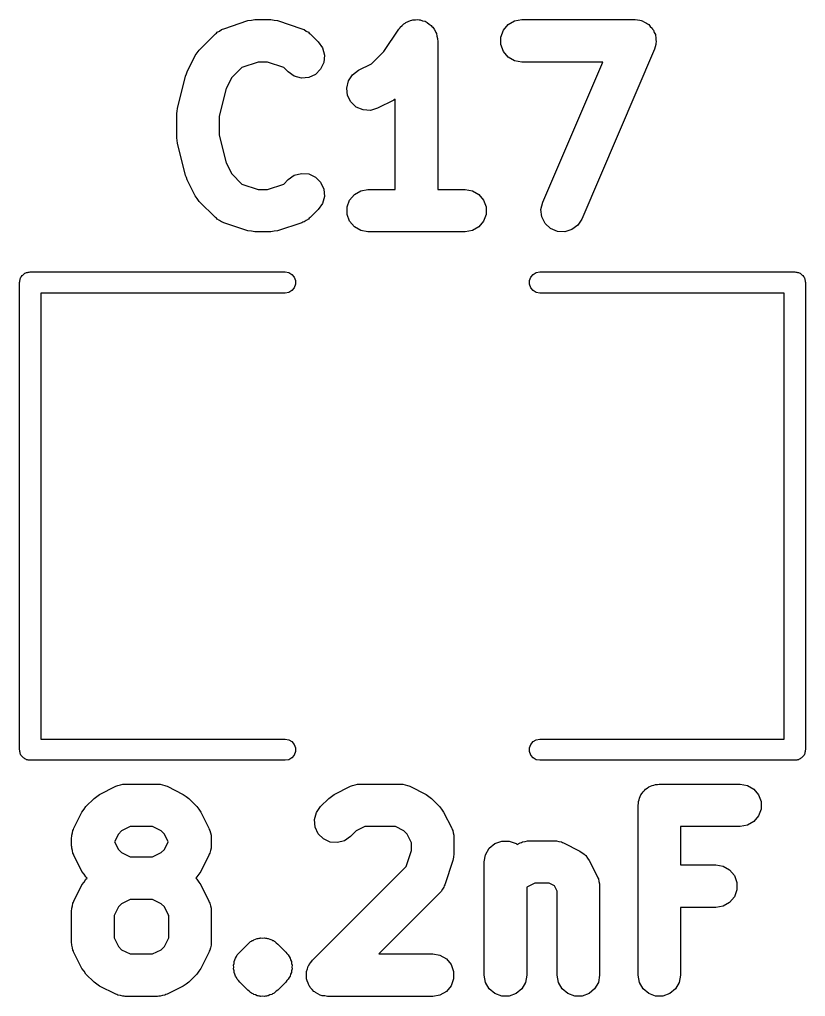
# Model space of a CAD drawing. Extents: x 51 to 137, y -158 to -25.
# Drawn here: x 75.37 to 80.07, y -89.62 to -83.78 of the extents above; entities that cross this region are included whole.
import ezdxf

# ---------------------------------------------------------------- set-up
doc = ezdxf.new("R2010")
doc.units = 0
doc.header["$MEASUREMENT"] = 0
doc.layers.add('BLACK', color=7, linetype='CONTINUOUS')

msp = doc.modelspace()

# ---------------------------------------------------------------- linework, layer by layer
at = {"layer": 'Black'}
for p, q in [((76.5953, -83.8367), (76.7404, -83.7883)), ((76.7404, -83.7883), (76.7605, -83.7853)), ((76.7605, -83.7853), (76.7806, -83.7818)), ((76.7806, -83.7818), (76.8773, -83.7818)), ((76.8773, -83.7818), (76.8974, -83.7853)), ((76.8974, -83.7853), (76.9175, -83.7883)), ((76.9175, -83.7883), (77.0626, -83.8367)), ((77.6474, -83.8333), (77.6509, -83.8272)), ((77.6509, -83.8272), (77.6625, -83.8174)), ((77.6625, -83.8174), (77.673, -83.8065)), ((77.673, -83.8065), (77.6793, -83.8034)), ((77.6793, -83.8034), (77.6847, -83.7988)), ((77.6847, -83.7988), (77.6989, -83.7936)), ((77.6989, -83.7936), (77.7125, -83.7869)), ((77.7125, -83.7869), (77.7195, -83.7862)), ((77.7195, -83.7862), (77.7261, -83.7837)), ((77.7261, -83.7837), (77.7413, -83.7837)), ((77.7413, -83.7837), (77.7564, -83.7821)), ((77.7564, -83.7821), (77.7632, -83.7837)), ((77.7632, -83.7837), (77.7702, -83.7837)), ((77.7702, -83.7837), (77.7845, -83.7889)), ((77.7845, -83.7889), (77.7992, -83.7925)), ((77.7992, -83.7925), (77.8051, -83.7964)), ((77.8051, -83.7964), (77.8117, -83.7988)), ((77.8117, -83.7988), (77.8233, -83.8086)), ((77.8233, -83.8086), (77.8359, -83.817)), ((77.8359, -83.817), (77.8401, -83.8227)), ((77.8401, -83.8227), (77.8455, -83.8272)), ((77.8455, -83.8272), (77.8531, -83.8403)), ((78.2672, -83.8453), (78.2955, -83.8115)), ((78.2955, -83.8115), (78.3337, -83.7895)), ((78.3337, -83.7895), (78.3771, -83.7818)), ((78.3771, -83.7818), (79.0545, -83.7818)), ((79.0545, -83.7818), (79.0689, -83.7844)), ((79.0689, -83.7844), (79.0835, -83.7852)), ((79.0835, -83.7852), (79.0904, -83.7882)), ((79.0904, -83.7882), (79.0979, -83.7895)), ((79.0979, -83.7895), (79.1106, -83.7968)), ((79.1106, -83.7968), (79.124, -83.8025)), ((79.124, -83.8025), (79.1295, -83.8077)), ((79.1295, -83.8077), (79.1361, -83.8115)), ((79.1361, -83.8115), (79.1455, -83.8227)), ((79.1455, -83.8227), (79.1562, -83.8327)), ((76.4489, -83.9642), (76.5456, -83.8674)), ((76.5456, -83.8674), (76.5516, -83.8632)), ((76.5516, -83.8632), (76.5565, -83.8577)), ((76.5565, -83.8577), (76.5696, -83.8506)), ((76.5696, -83.8506), (76.5818, -83.8421)), ((76.5818, -83.8421), (76.5888, -83.8402)), ((76.5888, -83.8402), (76.5953, -83.8367)), ((77.0626, -83.8367), (77.0691, -83.8402)), ((77.0691, -83.8402), (77.0761, -83.8421)), ((77.0761, -83.8421), (77.0883, -83.8506)), ((77.0883, -83.8506), (77.1014, -83.8577)), ((77.1014, -83.8577), (77.1063, -83.8632)), ((77.1063, -83.8632), (77.1123, -83.8674)), ((77.1123, -83.8674), (77.1607, -83.9158)), ((77.5527, -83.9731), (77.6425, -83.8384)), ((77.6425, -83.8384), (77.6474, -83.8333)), ((77.8531, -83.8403), (77.862, -83.8525)), ((77.862, -83.8525), (77.864, -83.8593)), ((77.864, -83.8593), (77.8675, -83.8654)), ((77.8675, -83.8654), (77.8702, -83.8803)), ((77.8702, -83.8803), (77.8744, -83.8949)), ((78.2521, -83.8868), (78.2672, -83.8453)), ((78.2521, -83.9309), (78.2521, -83.8868)), ((79.1562, -83.8327), (79.1596, -83.8395)), ((79.1596, -83.8395), (79.1645, -83.8453)), ((79.1645, -83.8453), (79.1695, -83.8591)), ((79.1695, -83.8591), (79.1761, -83.8721)), ((79.1761, -83.8721), (79.177, -83.8796)), ((79.177, -83.8796), (79.1795, -83.8868)), ((79.1795, -83.8868), (79.1795, -83.9014)), ((77.1607, -83.9158), (77.186, -83.9519)), ((77.8744, -83.8949), (77.874, -83.9019)), ((77.874, -83.9019), (77.8752, -83.9088)), ((77.8752, -83.9088), (77.8752, -84.7978)), ((78.2672, -83.9723), (78.2521, -83.9309)), ((79.1745, -83.9446), (79.1712, -83.9588)), ((79.1795, -83.9309), (79.1745, -83.9446)), ((79.1795, -83.9014), (79.1813, -83.9159)), ((79.1813, -83.9159), (79.1795, -83.9233)), ((79.1795, -83.9233), (79.1795, -83.9309)), ((76.3767, -84.0939), (76.4251, -83.9972)), ((76.4251, -83.9972), (76.4372, -83.9808)), ((76.4372, -83.9808), (76.4489, -83.9642)), ((77.186, -83.9519), (77.1974, -83.9945)), ((77.1974, -83.9945), (77.1935, -84.0385)), ((77.4794, -84.0463), (77.5527, -83.9731)), ((78.2955, -84.0061), (78.2672, -83.9723)), ((78.3337, -84.0282), (78.2955, -84.0061)), ((79.1712, -83.9588), (78.7358, -84.9748)), ((76.8012, -84.0358), (76.704, -84.0682)), ((76.8567, -84.0358), (76.8012, -84.0358)), ((76.9539, -84.0682), (76.8567, -84.0358)), ((77.1935, -84.0385), (77.1749, -84.0784)), ((77.4011, -84.0855), (77.4794, -84.0463)), ((78.3771, -84.0358), (78.3337, -84.0282)), ((78.8619, -84.0358), (78.3771, -84.0358)), ((78.5023, -84.8748), (78.8619, -84.0358)), ((76.3187, -84.3134), (76.3671, -84.1199)), ((76.3671, -84.1199), (76.3727, -84.1072)), ((76.3727, -84.1072), (76.3767, -84.0939)), ((76.704, -84.0682), (76.643, -84.1292)), ((76.9811, -84.0954), (76.9539, -84.0682)), ((77.0172, -84.1207), (76.9811, -84.0954)), ((77.0598, -84.1321), (77.0172, -84.1207)), ((77.1437, -84.1096), (77.1037, -84.1283)), ((77.1749, -84.0784), (77.1437, -84.1096)), ((77.3414, -84.1486), (77.3657, -84.1118)), ((77.3657, -84.1118), (77.4011, -84.0855)), ((76.643, -84.1292), (76.6101, -84.195)), ((77.1037, -84.1283), (77.0598, -84.1321)), ((77.3311, -84.1915), (77.3414, -84.1486)), ((76.6101, -84.195), (76.5689, -84.3599)), ((77.3362, -84.2353), (77.3311, -84.1915)), ((77.3559, -84.2748), (77.3362, -84.2353)), ((77.3879, -84.3051), (77.3559, -84.2748)), ((77.6115, -84.2643), (77.5147, -84.3127)), ((77.6212, -84.2571), (77.6115, -84.2643)), ((77.6212, -84.7978), (77.6212, -84.2571)), ((76.3149, -84.3442), (76.3176, -84.3289)), ((76.3149, -84.4894), (76.3149, -84.3442)), ((76.3176, -84.3289), (76.3187, -84.3134)), ((77.4284, -84.3226), (77.3879, -84.3051)), ((77.4724, -84.3253), (77.4284, -84.3226)), ((77.5147, -84.3127), (77.4724, -84.3253)), ((76.5689, -84.3599), (76.5689, -84.4738)), ((76.5689, -84.4738), (76.6101, -84.6386)), ((76.3176, -84.5047), (76.3149, -84.4894)), ((76.3187, -84.5202), (76.3176, -84.5047)), ((76.3671, -84.7137), (76.3187, -84.5202)), ((76.6101, -84.6386), (76.643, -84.7044)), ((76.643, -84.7044), (76.704, -84.7654)), ((77.0172, -84.713), (77.0598, -84.7015)), ((77.0598, -84.7015), (77.1037, -84.7054)), ((77.1037, -84.7054), (77.1437, -84.724)), ((76.3727, -84.7264), (76.3671, -84.7137)), ((76.3767, -84.7397), (76.3727, -84.7264)), ((76.4251, -84.8365), (76.3767, -84.7397)), ((76.704, -84.7654), (76.8012, -84.7978)), ((76.8567, -84.7978), (76.9539, -84.7654)), ((76.9539, -84.7654), (76.9811, -84.7383)), ((76.9811, -84.7383), (77.0172, -84.713)), ((77.1437, -84.724), (77.1749, -84.7552)), ((77.1749, -84.7552), (77.1935, -84.7952)), ((76.8012, -84.7978), (76.8567, -84.7978)), ((77.1935, -84.7952), (77.1974, -84.8391)), ((77.3763, -84.8275), (77.4145, -84.8055)), ((77.4145, -84.8055), (77.4579, -84.7978)), ((77.4579, -84.7978), (77.6212, -84.7978)), ((77.8752, -84.7978), (78.0385, -84.7978)), ((78.0385, -84.7978), (78.0819, -84.8055)), ((78.0819, -84.8055), (78.1201, -84.8275)), ((76.4372, -84.8528), (76.4251, -84.8365)), ((76.4489, -84.8695), (76.4372, -84.8528)), ((76.5456, -84.9662), (76.4489, -84.8695)), ((77.186, -84.8817), (77.1607, -84.9179)), ((77.1974, -84.8391), (77.186, -84.8817)), ((77.3328, -84.9028), (77.3479, -84.8613)), ((77.3479, -84.8613), (77.3763, -84.8275)), ((78.1201, -84.8275), (78.1485, -84.8613)), ((78.1485, -84.8613), (78.1635, -84.9028)), ((78.4922, -84.9177), (78.5023, -84.8748)), ((77.1607, -84.9179), (77.1123, -84.9662)), ((77.3328, -84.9469), (77.3328, -84.9028)), ((78.1635, -84.9028), (78.1635, -84.9469)), ((78.4975, -84.9615), (78.4922, -84.9177)), ((76.5516, -84.9704), (76.5456, -84.9662)), ((76.5565, -84.9759), (76.5516, -84.9704)), ((76.5696, -84.983), (76.5565, -84.9759)), ((76.5818, -84.9915), (76.5696, -84.983)), ((76.5888, -84.9934), (76.5818, -84.9915)), ((76.5953, -84.9969), (76.5888, -84.9934)), ((76.7404, -85.0453), (76.5953, -84.9969)), ((77.0626, -84.9969), (76.9175, -85.0453)), ((77.0691, -84.9934), (77.0626, -84.9969)), ((77.0761, -84.9915), (77.0691, -84.9934)), ((77.0883, -84.983), (77.0761, -84.9915)), ((77.1014, -84.9759), (77.0883, -84.983)), ((77.1063, -84.9704), (77.1014, -84.9759)), ((77.1123, -84.9662), (77.1063, -84.9704)), ((77.3479, -84.9883), (77.3328, -84.9469)), ((77.3763, -85.0221), (77.3479, -84.9883)), ((78.1485, -84.9883), (78.1201, -85.0221)), ((78.1635, -84.9469), (78.1485, -84.9883)), ((78.5174, -85.0009), (78.4975, -84.9615)), ((78.5495, -85.0311), (78.5174, -85.0009)), ((78.7358, -84.9748), (78.7116, -85.0118)), ((76.7605, -85.0483), (76.7404, -85.0453)), ((76.7806, -85.0518), (76.7605, -85.0483)), ((76.8773, -85.0518), (76.7806, -85.0518)), ((76.8974, -85.0483), (76.8773, -85.0518)), ((76.9175, -85.0453), (76.8974, -85.0483)), ((77.4145, -85.0442), (77.3763, -85.0221)), ((77.4579, -85.0518), (77.4145, -85.0442)), ((78.0385, -85.0518), (77.4579, -85.0518)), ((78.0819, -85.0442), (78.0385, -85.0518)), ((78.1201, -85.0221), (78.0819, -85.0442)), ((78.59, -85.0485), (78.5495, -85.0311)), ((78.6341, -85.0509), (78.59, -85.0485)), ((78.6763, -85.0382), (78.6341, -85.0509)), ((78.7116, -85.0118), (78.6763, -85.0382)), ((75.4218, -85.2936), (75.427, -85.2917)), ((75.427, -85.2917), (75.4325, -85.2917)), ((75.4325, -85.2917), (75.438, -85.2907)), ((75.438, -85.2907), (76.962, -85.2907)), ((76.962, -85.2907), (76.9837, -85.2945)), ((78.4643, -85.2945), (78.486, -85.2907)), ((78.486, -85.2907), (80.01, -85.2907)), ((80.01, -85.2907), (80.0155, -85.2917)), ((80.0155, -85.2917), (80.021, -85.2917)), ((80.021, -85.2917), (80.0262, -85.2936)), ((75.3745, -85.3542), (75.3755, -85.3487)), ((75.3755, -85.3432), (75.3774, -85.3379)), ((75.3755, -85.3487), (75.3755, -85.3432)), ((75.3774, -85.3379), (75.3783, -85.3325)), ((75.3783, -85.3325), (75.3811, -85.3277)), ((75.3811, -85.3277), (75.383, -85.3224)), ((75.383, -85.3224), (75.3866, -85.3182)), ((75.3866, -85.3182), (75.3894, -85.3134)), ((75.3894, -85.3134), (75.3936, -85.3098)), ((75.3936, -85.3098), (75.3972, -85.3056)), ((75.3972, -85.3056), (75.402, -85.3028)), ((75.402, -85.3028), (75.4062, -85.2992)), ((75.4062, -85.2992), (75.4115, -85.2973)), ((75.4115, -85.2973), (75.4163, -85.2945)), ((75.4163, -85.2945), (75.4218, -85.2936)), ((76.9837, -85.2945), (77.0028, -85.3056)), ((77.0028, -85.3056), (77.017, -85.3224)), ((77.017, -85.3224), (77.0245, -85.3432)), ((77.0245, -85.3432), (77.0245, -85.3652)), ((78.4235, -85.3432), (78.431, -85.3224)), ((78.4235, -85.3652), (78.4235, -85.3432)), ((78.431, -85.3224), (78.4452, -85.3056)), ((78.4452, -85.3056), (78.4643, -85.2945)), ((80.0262, -85.2936), (80.0317, -85.2945)), ((80.0317, -85.2945), (80.0365, -85.2973)), ((80.0365, -85.2973), (80.0417, -85.2992)), ((80.0417, -85.2992), (80.046, -85.3028)), ((80.046, -85.3028), (80.0508, -85.3056)), ((80.0508, -85.3056), (80.0544, -85.3098)), ((80.0544, -85.3098), (80.0586, -85.3134)), ((80.0586, -85.3134), (80.0614, -85.3182)), ((80.0614, -85.3182), (80.065, -85.3224)), ((80.065, -85.3224), (80.0669, -85.3277)), ((80.0669, -85.3277), (80.0697, -85.3325)), ((80.0697, -85.3325), (80.0706, -85.3379)), ((80.0706, -85.3379), (80.0725, -85.3432)), ((80.0725, -85.3432), (80.0725, -85.3487)), ((80.0725, -85.3487), (80.0735, -85.3542)), ((75.3745, -88.1482), (75.3745, -85.3542)), ((77.0028, -85.4028), (76.9837, -85.4139)), ((77.017, -85.3859), (77.0028, -85.4028)), ((77.0245, -85.3652), (77.017, -85.3859)), ((78.431, -85.3859), (78.4235, -85.3652)), ((78.4452, -85.4028), (78.431, -85.3859)), ((78.4643, -85.4139), (78.4452, -85.4028)), ((80.0735, -85.3542), (80.0735, -88.1482)), ((76.962, -85.4177), (75.5015, -85.4177)), ((75.5015, -85.4177), (75.5015, -88.0847)), ((76.9837, -85.4139), (76.962, -85.4177)), ((78.486, -85.4177), (78.4643, -85.4139)), ((79.9465, -85.4177), (78.486, -85.4177)), ((79.9465, -88.0847), (79.9465, -85.4177)), ((75.5015, -88.0847), (76.962, -88.0847)), ((76.962, -88.0847), (76.9837, -88.0885)), ((76.9837, -88.0885), (77.0028, -88.0996)), ((78.4452, -88.0996), (78.4643, -88.0885)), ((78.4643, -88.0885), (78.486, -88.0847)), ((78.486, -88.0847), (79.9465, -88.0847)), ((75.3755, -88.1537), (75.3745, -88.1482)), ((75.3755, -88.1592), (75.3755, -88.1537)), ((77.0028, -88.0996), (77.017, -88.1165)), ((77.017, -88.1165), (77.0245, -88.1372)), ((77.0245, -88.1372), (77.0245, -88.1592)), ((78.4235, -88.1372), (78.431, -88.1165)), ((78.4235, -88.1592), (78.4235, -88.1372)), ((78.431, -88.1165), (78.4452, -88.0996)), ((80.0735, -88.1482), (80.0725, -88.1537)), ((80.0725, -88.1537), (80.0725, -88.1592)), ((75.3774, -88.1644), (75.3755, -88.1592)), ((75.3783, -88.1699), (75.3774, -88.1644)), ((75.3811, -88.1747), (75.3783, -88.1699)), ((75.383, -88.1799), (75.3811, -88.1747)), ((75.3866, -88.1842), (75.383, -88.1799)), ((75.3894, -88.189), (75.3866, -88.1842)), ((75.3936, -88.1926), (75.3894, -88.189)), ((75.3972, -88.1968), (75.3936, -88.1926)), ((75.402, -88.1996), (75.3972, -88.1968)), ((75.4062, -88.2032), (75.402, -88.1996)), ((75.4115, -88.2051), (75.4062, -88.2032)), ((75.4163, -88.2079), (75.4115, -88.2051)), ((75.4218, -88.2088), (75.4163, -88.2079)), ((75.427, -88.2107), (75.4218, -88.2088)), ((75.4325, -88.2107), (75.427, -88.2107)), ((75.438, -88.2117), (75.4325, -88.2107)), ((76.962, -88.2117), (75.438, -88.2117)), ((76.9837, -88.2079), (76.962, -88.2117)), ((77.0028, -88.1968), (76.9837, -88.2079)), ((77.017, -88.1799), (77.0028, -88.1968)), ((77.0245, -88.1592), (77.017, -88.1799)), ((78.431, -88.1799), (78.4235, -88.1592)), ((78.4452, -88.1968), (78.431, -88.1799)), ((78.4643, -88.2079), (78.4452, -88.1968)), ((78.486, -88.2117), (78.4643, -88.2079)), ((80.01, -88.2117), (78.486, -88.2117)), ((80.0155, -88.2107), (80.01, -88.2117)), ((80.021, -88.2107), (80.0155, -88.2107)), ((80.0262, -88.2088), (80.021, -88.2107)), ((80.0317, -88.2079), (80.0262, -88.2088)), ((80.0365, -88.2051), (80.0317, -88.2079)), ((80.0417, -88.2032), (80.0365, -88.2051)), ((80.046, -88.1996), (80.0417, -88.2032)), ((80.0508, -88.1968), (80.046, -88.1996)), ((80.0544, -88.1926), (80.0508, -88.1968)), ((80.0586, -88.189), (80.0544, -88.1926)), ((80.0614, -88.1842), (80.0586, -88.189)), ((80.065, -88.1799), (80.0614, -88.1842)), ((80.0669, -88.1747), (80.065, -88.1799)), ((80.0697, -88.1699), (80.0669, -88.1747)), ((80.0706, -88.1644), (80.0697, -88.1699)), ((80.0725, -88.1592), (80.0706, -88.1644)), ((75.8529, -88.4156), (75.9497, -88.3672)), ((75.9497, -88.3672), (75.9567, -88.3651)), ((75.9567, -88.3651), (75.963, -88.3615)), ((75.963, -88.3615), (75.9777, -88.3589)), ((75.9777, -88.3589), (75.992, -88.3547)), ((75.992, -88.3547), (75.9993, -88.3551)), ((75.9993, -88.3551), (76.0065, -88.3538)), ((76.0065, -88.3538), (76.2, -88.3538)), ((76.2, -88.3538), (76.2072, -88.3551)), ((76.2072, -88.3551), (76.2145, -88.3547)), ((76.2145, -88.3547), (76.2288, -88.3589)), ((76.2288, -88.3589), (76.2434, -88.3615)), ((76.2434, -88.3615), (76.2498, -88.3651)), ((76.2498, -88.3651), (76.2568, -88.3672)), ((76.2568, -88.3672), (76.3536, -88.4156)), ((77.256, -88.4156), (77.3527, -88.3672)), ((77.3527, -88.3672), (77.3597, -88.3651)), ((77.3597, -88.3651), (77.3661, -88.3615)), ((77.3661, -88.3615), (77.3807, -88.3589)), ((77.3807, -88.3589), (77.395, -88.3547)), ((77.395, -88.3547), (77.4023, -88.3551)), ((77.4023, -88.3551), (77.4095, -88.3538)), ((77.4095, -88.3538), (77.6514, -88.3538)), ((77.6514, -88.3538), (77.6586, -88.3551)), ((77.6586, -88.3551), (77.6659, -88.3547)), ((77.6659, -88.3547), (77.6802, -88.3589)), ((77.6802, -88.3589), (77.6949, -88.3615)), ((77.6949, -88.3615), (77.7012, -88.3651)), ((77.7012, -88.3651), (77.7082, -88.3672)), ((77.7082, -88.3672), (77.805, -88.4156)), ((79.1108, -88.392), (79.118, -88.3835)), ((79.118, -88.3835), (79.1276, -88.378)), ((79.1276, -88.378), (79.1361, -88.3708)), ((79.1361, -88.3708), (79.1466, -88.367)), ((79.1466, -88.367), (79.1562, -88.3615)), ((79.1562, -88.3615), (79.1671, -88.3595)), ((79.1671, -88.3595), (79.1776, -88.3557)), ((79.1776, -88.3557), (79.1887, -88.3557)), ((79.1887, -88.3557), (79.1996, -88.3538)), ((79.1996, -88.3538), (79.6834, -88.3538)), ((79.6834, -88.3538), (79.7269, -88.3615)), ((79.7269, -88.3615), (79.7651, -88.3835)), ((79.7651, -88.3835), (79.7934, -88.4173)), ((75.7715, -88.4878), (75.8199, -88.4394)), ((75.8199, -88.4394), (75.8366, -88.4277)), ((75.8366, -88.4277), (75.8529, -88.4156)), ((76.3536, -88.4156), (76.3699, -88.4277)), ((76.3699, -88.4277), (76.3866, -88.4394)), ((76.3866, -88.4394), (76.4349, -88.4878)), ((77.1746, -88.4878), (77.223, -88.4394)), ((77.223, -88.4394), (77.2396, -88.4277)), ((77.2396, -88.4277), (77.256, -88.4156)), ((77.805, -88.4156), (77.8213, -88.4277)), ((77.8213, -88.4277), (77.838, -88.4394)), ((77.838, -88.4394), (77.8864, -88.4878)), ((79.0783, -88.4483), (79.0803, -88.4374)), ((79.0803, -88.4374), (79.0858, -88.4278)), ((79.0858, -88.4278), (79.0896, -88.4173)), ((79.0896, -88.4173), (79.0968, -88.4088)), ((79.0968, -88.4088), (79.1023, -88.3992)), ((79.1023, -88.3992), (79.1108, -88.392)), ((79.7934, -88.4173), (79.8085, -88.4588)), ((75.7477, -88.5208), (75.7599, -88.5045)), ((75.7599, -88.5045), (75.7715, -88.4878)), ((76.4349, -88.4878), (76.4466, -88.5045)), ((76.4466, -88.5045), (76.4587, -88.5208)), ((77.1493, -88.5239), (77.1746, -88.4878)), ((77.8864, -88.4878), (77.8981, -88.5045)), ((77.8981, -88.5045), (77.9102, -88.5208)), ((79.0726, -88.4808), (79.0745, -88.4699)), ((79.0726, -89.4968), (79.0726, -88.4808)), ((79.0745, -88.4588), (79.0783, -88.4483)), ((79.0745, -88.4699), (79.0745, -88.4588)), ((79.8085, -88.5029), (79.7934, -88.5443)), ((79.8085, -88.4588), (79.8085, -88.5029)), ((75.6994, -88.6175), (75.7477, -88.5208)), ((76.4587, -88.5208), (76.5071, -88.6175)), ((77.1379, -88.5665), (77.1493, -88.5239)), ((77.9102, -88.5208), (77.9585, -88.6175)), ((79.7934, -88.5443), (79.7651, -88.5781)), ((75.6973, -88.6246), (75.6994, -88.6175)), ((76.0365, -88.6078), (75.9849, -88.6336)), ((76.17, -88.6078), (76.0365, -88.6078)), ((76.2215, -88.6336), (76.17, -88.6078)), ((76.5071, -88.6175), (76.5092, -88.6246)), ((77.1417, -88.6105), (77.1379, -88.5665)), ((77.1603, -88.6504), (77.1417, -88.6105)), ((77.4395, -88.6078), (77.388, -88.6336)), ((77.6214, -88.6078), (77.4395, -88.6078)), ((77.673, -88.6336), (77.6214, -88.6078)), ((77.9585, -88.6175), (77.9606, -88.6246)), ((79.6834, -88.6078), (79.3266, -88.6078)), ((79.3266, -88.6078), (79.3266, -88.8376)), ((79.7269, -88.6002), (79.6834, -88.6078)), ((79.7651, -88.5781), (79.7269, -88.6002)), ((75.686, -88.6743), (75.6872, -88.6671)), ((75.686, -88.7227), (75.686, -88.6743)), ((75.6868, -88.6598), (75.691, -88.6456)), ((75.6872, -88.6671), (75.6868, -88.6598)), ((75.691, -88.6456), (75.6936, -88.6309)), ((75.6936, -88.6309), (75.6973, -88.6246)), ((75.9657, -88.6528), (75.9428, -88.6985)), ((75.9849, -88.6336), (75.9657, -88.6528)), ((76.2408, -88.6528), (76.2215, -88.6336)), ((76.2636, -88.6985), (76.2408, -88.6528)), ((76.5092, -88.6246), (76.5129, -88.6309)), ((76.5129, -88.6309), (76.5154, -88.6456)), ((76.5154, -88.6456), (76.5197, -88.6598)), ((76.5197, -88.6598), (76.5193, -88.6671)), ((76.5193, -88.6671), (76.5205, -88.6743)), ((76.5205, -88.6743), (76.5205, -88.7227)), ((77.1915, -88.6816), (77.1603, -88.6504)), ((77.3542, -88.6674), (77.3181, -88.6927)), ((77.388, -88.6336), (77.3542, -88.6674)), ((77.6922, -88.6528), (77.673, -88.6336)), ((77.718, -88.7043), (77.6922, -88.6528)), ((77.9606, -88.6246), (77.9643, -88.6309)), ((77.9643, -88.6309), (77.9669, -88.6456)), ((77.9669, -88.6456), (77.9711, -88.6598)), ((77.9711, -88.6598), (77.9707, -88.6671)), ((77.9707, -88.6671), (77.972, -88.6743)), ((77.972, -88.6743), (77.972, -88.7711)), ((75.6872, -88.7299), (75.686, -88.7227)), ((75.6868, -88.7372), (75.6872, -88.7299)), ((75.691, -88.7515), (75.6868, -88.7372)), ((75.9428, -88.6985), (75.9657, -88.7443)), ((76.2408, -88.7443), (76.2636, -88.6985)), ((76.5197, -88.7372), (76.5154, -88.7515)), ((76.5205, -88.7227), (76.5193, -88.7299)), ((76.5193, -88.7299), (76.5197, -88.7372)), ((77.2315, -88.7003), (77.1915, -88.6816)), ((77.2755, -88.7041), (77.2315, -88.7003)), ((77.3181, -88.6927), (77.2755, -88.7041)), ((77.718, -88.7505), (77.718, -88.7043)), ((78.161, -88.776), (78.1831, -88.7379)), ((78.1831, -88.7379), (78.2169, -88.7095)), ((78.2169, -88.7095), (78.2583, -88.6944)), ((78.2583, -88.6944), (78.3024, -88.6944)), ((78.3024, -88.6944), (78.3439, -88.7095)), ((78.3439, -88.7095), (78.3505, -88.715)), ((78.3505, -88.715), (78.3687, -88.7059)), ((78.3687, -88.7059), (78.3757, -88.7038)), ((78.3757, -88.7038), (78.3821, -88.7001)), ((78.3821, -88.7001), (78.3967, -88.6976)), ((78.3967, -88.6976), (78.411, -88.6933)), ((78.411, -88.6933), (78.4183, -88.6938)), ((78.4183, -88.6938), (78.4255, -88.6925)), ((78.4255, -88.6925), (78.5707, -88.6925)), ((78.5707, -88.6925), (78.5779, -88.6938)), ((78.5779, -88.6938), (78.5852, -88.6933)), ((78.5852, -88.6933), (78.5994, -88.6976)), ((78.5994, -88.6976), (78.6141, -88.7001)), ((78.6141, -88.7001), (78.6204, -88.7038)), ((78.6204, -88.7038), (78.6275, -88.7059)), ((78.6275, -88.7059), (78.7242, -88.7543)), ((75.6936, -88.7662), (75.691, -88.7515)), ((75.6973, -88.7725), (75.6936, -88.7662)), ((75.6994, -88.7795), (75.6973, -88.7725)), ((75.7477, -88.8763), (75.6994, -88.7795)), ((75.9657, -88.7443), (75.9849, -88.7635)), ((75.9849, -88.7635), (76.0365, -88.7892)), ((76.0365, -88.7892), (76.17, -88.7892)), ((76.17, -88.7892), (76.2215, -88.7635)), ((76.2215, -88.7635), (76.2408, -88.7443)), ((76.5071, -88.7795), (76.4587, -88.8763)), ((76.5092, -88.7725), (76.5071, -88.7795)), ((76.5129, -88.7662), (76.5092, -88.7725)), ((76.5154, -88.7515), (76.5129, -88.7662)), ((77.6856, -88.8476), (77.718, -88.7505)), ((77.9684, -88.7911), (77.9654, -88.8113)), ((77.972, -88.7711), (77.9684, -88.7911)), ((78.1534, -88.8195), (78.161, -88.776)), ((78.7242, -88.7543), (78.7392, -88.7654)), ((78.7392, -88.7654), (78.7547, -88.7756)), ((78.7547, -88.7756), (78.7568, -88.7785)), ((78.7568, -88.7785), (78.7597, -88.7806)), ((78.7597, -88.7806), (78.7699, -88.7961)), ((78.7699, -88.7961), (78.781, -88.8111)), ((77.1262, -89.407), (77.6856, -88.8476)), ((77.9654, -88.8113), (77.9171, -88.9564)), ((78.1534, -89.4968), (78.1534, -88.8195)), ((78.781, -88.8111), (78.8294, -88.9078)), ((79.3266, -88.8376), (79.5383, -88.8376)), ((79.5383, -88.8376), (79.5817, -88.8453)), ((79.5817, -88.8453), (79.6199, -88.8673)), ((75.7599, -88.8926), (75.7477, -88.8763)), ((75.7715, -88.9093), (75.7599, -88.8926)), ((75.7785, -88.9162), (75.7715, -88.9093)), ((76.4349, -88.9093), (76.428, -88.9162)), ((76.4466, -88.8926), (76.4349, -88.9093)), ((76.4587, -88.8763), (76.4466, -88.8926)), ((78.8294, -88.9078), (78.8315, -88.9148)), ((78.8315, -88.9148), (78.8352, -88.9212)), ((79.6199, -88.8673), (79.6483, -88.9011)), ((79.6483, -88.9011), (79.6634, -88.9426)), ((75.6994, -89.053), (75.7477, -88.9562)), ((75.7477, -88.9562), (75.7599, -88.9399)), ((75.7599, -88.9399), (75.7715, -88.9232)), ((75.7715, -88.9232), (75.7785, -88.9162)), ((76.428, -88.9162), (76.4349, -88.9232)), ((76.4349, -88.9232), (76.4466, -88.9399)), ((76.4466, -88.9399), (76.4587, -88.9562)), ((76.4587, -88.9562), (76.5071, -89.053)), ((77.9117, -88.9699), (77.9031, -88.9821)), ((77.9136, -88.9628), (77.9117, -88.9699)), ((77.9171, -88.9564), (77.9136, -88.9628)), ((78.4555, -88.9465), (78.4074, -88.9705)), ((78.4074, -88.9705), (78.4074, -89.4968)), ((78.5407, -88.9465), (78.4555, -88.9465)), ((78.5728, -88.9625), (78.5407, -88.9465)), ((78.5888, -88.9946), (78.5728, -88.9625)), ((78.8352, -88.9212), (78.8377, -88.9358)), ((78.8377, -88.9358), (78.842, -88.9501)), ((78.842, -88.9501), (78.8415, -88.9574)), ((78.8415, -88.9574), (78.8428, -88.9646)), ((78.8428, -88.9646), (78.8428, -89.4968)), ((79.6634, -88.9426), (79.6634, -88.9867)), ((77.8864, -89.0061), (77.5226, -89.3698)), ((77.8906, -89.0001), (77.8864, -89.0061)), ((77.8961, -88.9952), (77.8906, -89.0001)), ((77.9031, -88.9821), (77.8961, -88.9952)), ((78.5888, -89.4968), (78.5888, -88.9946)), ((79.6483, -89.0281), (79.6199, -89.0619)), ((79.6634, -88.9867), (79.6483, -89.0281)), ((75.6868, -89.0953), (75.691, -89.081)), ((75.691, -89.081), (75.6936, -89.0663)), ((75.6936, -89.0663), (75.6973, -89.06)), ((75.6973, -89.06), (75.6994, -89.053)), ((75.9657, -89.0882), (75.94, -89.1398)), ((75.9849, -89.069), (75.9657, -89.0882)), ((76.0365, -89.0432), (75.9849, -89.069)), ((76.17, -89.0432), (76.0365, -89.0432)), ((76.2215, -89.069), (76.17, -89.0432)), ((76.2408, -89.0882), (76.2215, -89.069)), ((76.2636, -89.134), (76.2408, -89.0882)), ((76.5071, -89.053), (76.5092, -89.06)), ((76.5092, -89.06), (76.5129, -89.0663)), ((76.5129, -89.0663), (76.5154, -89.081)), ((76.5154, -89.081), (76.5197, -89.0953)), ((79.5817, -89.084), (79.5383, -89.0916)), ((79.6199, -89.0619), (79.5817, -89.084)), ((75.686, -89.1098), (75.6872, -89.1026)), ((75.686, -89.3033), (75.686, -89.1098)), ((75.6872, -89.1026), (75.6868, -89.0953)), ((75.94, -89.1398), (75.94, -89.2733)), ((76.2665, -89.1398), (76.2636, -89.134)), ((76.2665, -89.2733), (76.2665, -89.1398)), ((76.5197, -89.0953), (76.5193, -89.1026)), ((76.5193, -89.1026), (76.5205, -89.1098)), ((76.5205, -89.1098), (76.5205, -89.3033)), ((79.5383, -89.0916), (79.3266, -89.0916)), ((79.3266, -89.0916), (79.3266, -89.4968)), ((75.6872, -89.3105), (75.686, -89.3033)), ((75.6868, -89.3178), (75.6872, -89.3105)), ((75.691, -89.3321), (75.6868, -89.3178)), ((75.94, -89.2733), (75.9657, -89.3248)), ((76.2408, -89.3248), (76.2665, -89.2733)), ((76.5197, -89.3178), (76.5154, -89.3321)), ((76.5205, -89.3033), (76.5193, -89.3105)), ((76.5193, -89.3105), (76.5197, -89.3178)), ((76.6908, -89.3586), (76.7391, -89.3103)), ((76.7391, -89.3103), (76.7483, -89.3039)), ((76.7483, -89.3039), (76.7561, -89.296)), ((76.7561, -89.296), (76.7612, -89.2937)), ((76.7612, -89.2937), (76.7655, -89.2901)), ((76.7655, -89.2901), (76.7707, -89.2882)), ((76.7707, -89.2882), (76.7753, -89.285)), ((76.7753, -89.285), (76.786, -89.2821)), ((76.786, -89.2821), (76.7961, -89.2774)), ((76.7961, -89.2774), (76.8016, -89.2769)), ((76.8016, -89.2769), (76.8069, -89.275)), ((76.8069, -89.275), (76.8125, -89.275)), ((76.8125, -89.275), (76.8179, -89.2735)), ((76.8179, -89.2735), (76.829, -89.2745)), ((76.829, -89.2745), (76.84, -89.2735)), ((76.84, -89.2735), (76.8454, -89.275)), ((76.8454, -89.275), (76.851, -89.275)), ((76.851, -89.275), (76.8563, -89.2769)), ((76.8563, -89.2769), (76.8618, -89.2774)), ((76.8618, -89.2774), (76.8719, -89.2821)), ((76.8719, -89.2821), (76.8826, -89.285)), ((76.8826, -89.285), (76.8872, -89.2882)), ((76.8872, -89.2882), (76.8925, -89.2901)), ((76.8925, -89.2901), (76.8967, -89.2937)), ((76.8967, -89.2937), (76.9018, -89.296)), ((76.9018, -89.296), (76.9097, -89.3039)), ((76.9097, -89.3039), (76.9188, -89.3103)), ((76.9188, -89.3103), (76.9671, -89.3586)), ((75.6936, -89.3467), (75.691, -89.3321)), ((75.6973, -89.3531), (75.6936, -89.3467)), ((75.6994, -89.3601), (75.6973, -89.3531)), ((75.7477, -89.4569), (75.6994, -89.3601)), ((75.9657, -89.3248), (75.9849, -89.3441)), ((75.9849, -89.3441), (76.0365, -89.3698)), ((76.0365, -89.3698), (76.17, -89.3698)), ((76.17, -89.3698), (76.2215, -89.3441)), ((76.2215, -89.3441), (76.2408, -89.3248)), ((76.5071, -89.3601), (76.4587, -89.4569)), ((76.5092, -89.3531), (76.5071, -89.3601)), ((76.5129, -89.3467), (76.5092, -89.3531)), ((76.5154, -89.3321), (76.5129, -89.3467)), ((76.6718, -89.3857), (76.6765, -89.3756)), ((76.6765, -89.3756), (76.6844, -89.3677)), ((76.6844, -89.3677), (76.6908, -89.3586)), ((76.9671, -89.3586), (76.9735, -89.3677)), ((76.9735, -89.3677), (76.9814, -89.3756)), ((76.9814, -89.3756), (76.9861, -89.3857)), ((77.5226, -89.3698), (77.845, -89.3698)), ((77.845, -89.3698), (77.8884, -89.3775)), ((77.8884, -89.3775), (77.9266, -89.3995)), ((76.6541, -89.4374), (76.6569, -89.4266)), ((76.655, -89.4484), (76.6541, -89.4374)), ((76.6569, -89.4266), (76.6579, -89.4156)), ((76.6579, -89.4156), (76.6626, -89.4055)), ((76.6626, -89.4055), (76.6655, -89.3948)), ((76.6655, -89.3948), (76.6718, -89.3857)), ((76.9861, -89.3857), (76.9924, -89.3948)), ((76.9924, -89.3948), (76.9953, -89.4055)), ((76.9953, -89.4055), (77, -89.4156)), ((77, -89.4156), (77.001, -89.4266)), ((77.001, -89.4266), (77.0039, -89.4374)), ((77.0039, -89.4374), (77.0029, -89.4484)), ((77.1009, -89.4431), (77.1041, -89.4386)), ((77.1041, -89.4386), (77.106, -89.4333)), ((77.106, -89.4333), (77.1167, -89.4206)), ((77.1167, -89.4206), (77.1262, -89.407)), ((77.9266, -89.3995), (77.9549, -89.4333)), ((77.9549, -89.4333), (77.97, -89.4748)), ((75.7599, -89.4732), (75.7477, -89.4569)), ((75.7715, -89.4899), (75.7599, -89.4732)), ((75.8199, -89.5382), (75.7715, -89.4899)), ((76.4349, -89.4899), (76.3866, -89.5382)), ((76.4466, -89.4732), (76.4349, -89.4899)), ((76.4587, -89.4569), (76.4466, -89.4732)), ((76.6541, -89.4595), (76.655, -89.4484)), ((76.6569, -89.4702), (76.6541, -89.4595)), ((76.6579, -89.4813), (76.6569, -89.4702)), ((76.6626, -89.4914), (76.6579, -89.4813)), ((76.6655, -89.5021), (76.6626, -89.4914)), ((76.9953, -89.4914), (76.9924, -89.5021)), ((77, -89.4813), (76.9953, -89.4914)), ((77.001, -89.4702), (77, -89.4813)), ((77.0039, -89.4595), (77.001, -89.4702)), ((77.0029, -89.4484), (77.0039, -89.4595)), ((77.0895, -89.4857), (77.0909, -89.4804)), ((77.0909, -89.5023), (77.0895, -89.4857)), ((77.0909, -89.4748), (77.0966, -89.4592)), ((77.0909, -89.4804), (77.0909, -89.4748)), ((77.0966, -89.4592), (77.1009, -89.4431)), ((77.97, -89.4748), (77.97, -89.5189)), ((78.161, -89.5403), (78.1534, -89.4968)), ((78.4074, -89.4968), (78.3997, -89.5403)), ((78.5965, -89.5403), (78.5888, -89.4968)), ((78.8428, -89.4968), (78.8352, -89.5403)), ((79.0803, -89.5403), (79.0726, -89.4968)), ((79.3266, -89.4968), (79.319, -89.5403)), ((75.8366, -89.5499), (75.8199, -89.5382)), ((75.8529, -89.562), (75.8366, -89.5499)), ((76.3699, -89.5499), (76.3536, -89.562)), ((76.3866, -89.5382), (76.3699, -89.5499)), ((76.6718, -89.5112), (76.6655, -89.5021)), ((76.6765, -89.5213), (76.6718, -89.5112)), ((76.6844, -89.5291), (76.6765, -89.5213)), ((76.6908, -89.5382), (76.6844, -89.5291)), ((76.7391, -89.5866), (76.6908, -89.5382)), ((76.9671, -89.5382), (76.9188, -89.5866)), ((76.9735, -89.5291), (76.9671, -89.5382)), ((76.9814, -89.5213), (76.9735, -89.5291)), ((76.9861, -89.5112), (76.9814, -89.5213)), ((76.9924, -89.5021), (76.9861, -89.5112)), ((77.0909, -89.5189), (77.0909, -89.5023)), ((77.0928, -89.5241), (77.0909, -89.5189)), ((77.0933, -89.5297), (77.0928, -89.5241)), ((77.1003, -89.5447), (77.0933, -89.5297)), ((77.106, -89.5603), (77.1003, -89.5447)), ((77.97, -89.5189), (77.9549, -89.5603)), ((78.1831, -89.5785), (78.161, -89.5403)), ((78.3997, -89.5403), (78.3777, -89.5785)), ((78.6185, -89.5785), (78.5965, -89.5403)), ((78.8352, -89.5403), (78.8131, -89.5785)), ((79.1023, -89.5785), (79.0803, -89.5403)), ((79.319, -89.5403), (79.2969, -89.5785)), ((75.9497, -89.6104), (75.8529, -89.562)), ((75.9567, -89.6125), (75.9497, -89.6104)), ((75.963, -89.6162), (75.9567, -89.6125)), ((75.9777, -89.6187), (75.963, -89.6162)), ((76.2434, -89.6162), (76.2288, -89.6187)), ((76.2498, -89.6125), (76.2434, -89.6162)), ((76.2568, -89.6104), (76.2498, -89.6125)), ((76.3536, -89.562), (76.2568, -89.6104)), ((76.7483, -89.593), (76.7391, -89.5866)), ((76.7561, -89.6009), (76.7483, -89.593)), ((76.7612, -89.6032), (76.7561, -89.6009)), ((76.7655, -89.6068), (76.7612, -89.6032)), ((76.7707, -89.6087), (76.7655, -89.6068)), ((76.7753, -89.6119), (76.7707, -89.6087)), ((76.786, -89.6148), (76.7753, -89.6119)), ((76.7961, -89.6195), (76.786, -89.6148)), ((76.8719, -89.6148), (76.8618, -89.6195)), ((76.8826, -89.6119), (76.8719, -89.6148)), ((76.8872, -89.6087), (76.8826, -89.6119)), ((76.8925, -89.6068), (76.8872, -89.6087)), ((76.8967, -89.6032), (76.8925, -89.6068)), ((76.9018, -89.6009), (76.8967, -89.6032)), ((76.9097, -89.593), (76.9018, -89.6009)), ((76.9188, -89.5866), (76.9097, -89.593)), ((77.1096, -89.5646), (77.106, -89.5603)), ((77.112, -89.5697), (77.1096, -89.5646)), ((77.1237, -89.5814), (77.112, -89.5697)), ((77.1344, -89.5941), (77.1237, -89.5814)), ((77.1392, -89.5969), (77.1344, -89.5941)), ((77.1432, -89.6009), (77.1392, -89.5969)), ((77.1582, -89.6079), (77.1432, -89.6009)), ((77.1726, -89.6162), (77.1582, -89.6079)), ((77.1781, -89.6171), (77.1726, -89.6162)), ((77.8884, -89.6162), (77.845, -89.6238)), ((77.9266, -89.5941), (77.8884, -89.6162)), ((77.9549, -89.5603), (77.9266, -89.5941)), ((78.2169, -89.6068), (78.1831, -89.5785)), ((78.2583, -89.6219), (78.2169, -89.6068)), ((78.3439, -89.6068), (78.3024, -89.6219)), ((78.3777, -89.5785), (78.3439, -89.6068)), ((78.6523, -89.6068), (78.6185, -89.5785)), ((78.6938, -89.6219), (78.6523, -89.6068)), ((78.7793, -89.6068), (78.7379, -89.6219)), ((78.8131, -89.5785), (78.7793, -89.6068)), ((79.1361, -89.6068), (79.1023, -89.5785)), ((79.1776, -89.6219), (79.1361, -89.6068)), ((79.2631, -89.6068), (79.2217, -89.6219)), ((79.2969, -89.5785), (79.2631, -89.6068)), ((75.992, -89.623), (75.9777, -89.6187)), ((75.9993, -89.6225), (75.992, -89.623)), ((76.0065, -89.6238), (75.9993, -89.6225)), ((76.2, -89.6238), (76.0065, -89.6238)), ((76.2072, -89.6225), (76.2, -89.6238)), ((76.2145, -89.623), (76.2072, -89.6225)), ((76.2288, -89.6187), (76.2145, -89.623)), ((76.8016, -89.62), (76.7961, -89.6195)), ((76.8069, -89.6219), (76.8016, -89.62)), ((76.8125, -89.6219), (76.8069, -89.6219)), ((76.8179, -89.6233), (76.8125, -89.6219)), ((76.829, -89.6224), (76.8179, -89.6233)), ((76.84, -89.6233), (76.829, -89.6224)), ((76.8454, -89.6219), (76.84, -89.6233)), ((76.851, -89.6219), (76.8454, -89.6219)), ((76.8563, -89.62), (76.851, -89.6219)), ((76.8618, -89.6195), (76.8563, -89.62)), ((77.1831, -89.6195), (77.1781, -89.6171)), ((77.1997, -89.6209), (77.1831, -89.6195)), ((77.216, -89.6238), (77.1997, -89.6209)), ((77.845, -89.6238), (77.216, -89.6238)), ((78.3024, -89.6219), (78.2583, -89.6219)), ((78.7379, -89.6219), (78.6938, -89.6219)), ((79.2217, -89.6219), (79.1776, -89.6219))]:
    msp.add_line(p, q, dxfattribs=at)

doc.saveas('drawing.dxf')
